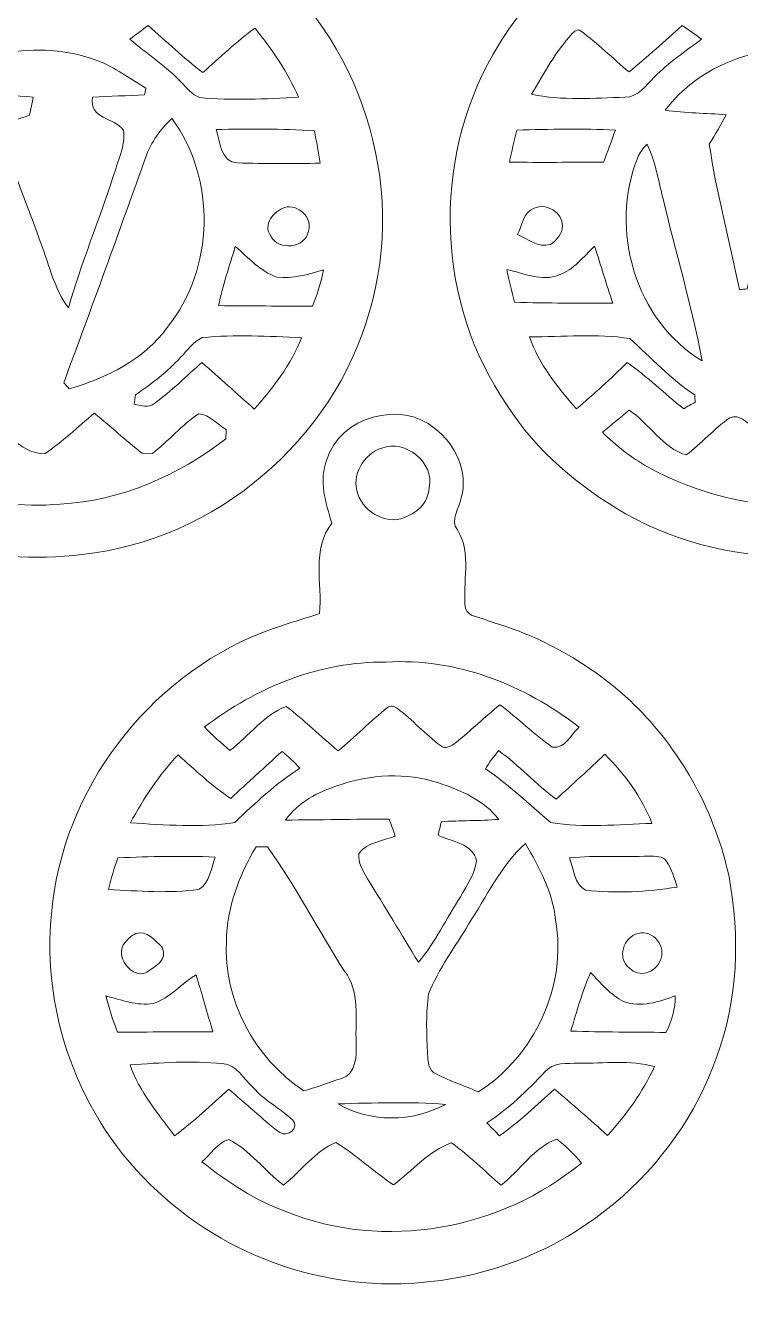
# Model space of a CAD drawing. Header units: centimetres. Extents: x -16.5 to 16.3, y -14.9 to 14.8.
# Drawn here: x -2.44 to 6.7, y -14.84 to 1.41 of the extents above; entities that cross this region are included whole.
import ezdxf

# ---------------------------------------------------------------- set-up
doc = ezdxf.new("R2010")
doc.units = ezdxf.units.CM
doc.header["$MEASUREMENT"] = 0
doc.layers.add('Layer 1', color=7, linetype='Continuous')

msp = doc.modelspace()

# ---------------------------------------------------------------- linework, layer by layer
at = {"layer": 'Layer 1', "color": 250, "lineweight": 9}
for points, knots in [([(-2.45858, 5.70483), (-1.98198, 5.83466), (-1.44223, 5.46283), (-1.37414, 4.97811), (-1.37414, 4.97811), (-1.31805, 4.75269), (-1.43588, 4.54278), (-1.51313, 4.33747), (-1.51313, 4.33747), (-1.45034, 4.26268), (-1.3752, 4.19106), (-1.34662, 4.0944), (-1.34662, 4.0944), (-1.31276, 3.79243), (-1.32475, 3.48763), (-1.32334, 3.18424), (-1.32334, 3.18424), (-0.67141, 2.99691), (-0.02864, 2.73797), (0.49876, 2.29982), (0.49876, 2.29982), (1.84425, 1.26548), (2.44327, -0.61624), (1.95714, -2.24008), (1.95714, -2.24008), (1.49888, -3.88226), (-0.01594, -5.16778), (-1.71281, -5.34522), (-1.71281, -5.34522), (-2.92918, -5.50609), (-4.20624, -5.12509), (-5.12981, -4.31617), (-5.12981, -4.31617), (-6.11265, -3.50408), (-6.67321, -2.22632), (-6.63406, -0.9542), (-6.63406, -0.9542), (-6.61571, 0.06286), (-6.21743, 1.07216), (-5.52422, 1.81828), (-5.52422, 1.81828), (-4.92414, 2.50655), (-4.08383, 2.94399), (-3.2107, 3.17894), (-3.2107, 3.17894), (-3.20188, 3.47598), (-3.20506, 3.77337), (-3.18036, 4.06971), (-3.18036, 4.06971), (-3.16061, 4.17836), (-3.07382, 4.25633), (-3.00574, 4.33747), (-3.00574, 4.33747), (-3.14226, 4.60487), (-3.22093, 4.94142), (-3.07171, 5.21941), (-3.07171, 5.21941), (-2.93941, 5.44836), (-2.7281, 5.65862), (-2.45858, 5.70483), (-2.45858, 5.70483), (-2.45858, 5.70483), (-2.45858, 5.70483), (-2.45858, 5.70483)], [0, 0, 0, 0, 0.05882353, 0.05882353, 0.05882353, 0.05882353, 0.11764706, 0.11764706, 0.11764706, 0.11764706, 0.17647059, 0.17647059, 0.17647059, 0.17647059, 0.23529412, 0.23529412, 0.23529412, 0.23529412, 0.29411765, 0.29411765, 0.29411765, 0.29411765, 0.35294118, 0.35294118, 0.35294118, 0.35294118, 0.41176471, 0.41176471, 0.41176471, 0.41176471, 0.47058824, 0.47058824, 0.47058824, 0.47058824, 0.52941176, 0.52941176, 0.52941176, 0.52941176, 0.58823529, 0.58823529, 0.58823529, 0.58823529, 0.64705882, 0.64705882, 0.64705882, 0.64705882, 0.70588235, 0.70588235, 0.70588235, 0.70588235, 0.76470588, 0.76470588, 0.76470588, 0.76470588, 0.82352941, 0.82352941, 0.82352941, 0.82352941, 0.88235294, 0.88235294, 0.88235294, 0.88235294, 1, 1, 1, 1]), ([(6.52209, 5.1545), (6.64979, 5.53656), (7.06289, 5.76692), (7.45554, 5.72847), (7.45554, 5.72847), (7.85805, 5.69601), (8.22424, 5.34923), (8.25246, 4.94142), (8.25246, 4.94142), (8.27751, 4.76539), (8.20201, 4.60205), (8.16321, 4.43448), (8.16321, 4.43448), (8.12052, 4.30572), (8.24823, 4.208), (8.27504, 4.08946), (8.27504, 4.08946), (8.32372, 3.79243), (8.29409, 3.49045), (8.2955, 3.19094), (8.2955, 3.19094), (8.69661, 3.06288), (9.10371, 2.93906), (9.47554, 2.73762), (9.47554, 2.73762), (10.77835, 2.04618), (11.68393, 0.65129), (11.73473, -0.82896), (11.73473, -0.82896), (11.8515, -2.34873), (11.03235, -3.86885), (9.75212, -4.67389), (9.75212, -4.67389), (8.42603, -5.54984), (6.6124, -5.60663), (5.22986, -4.82417), (5.22986, -4.82417), (4.63437, -4.48198), (4.08757, -4.02513), (3.71715, -3.44093), (3.71715, -3.44093), (2.80945, -2.14341), (2.74877, -0.32273), (3.53617, 1.0457), (3.53617, 1.0457), (3.93869, 1.74631), (4.52995, 2.34427), (5.24397, 2.72668), (5.24397, 2.72668), (5.61615, 2.93659), (6.02608, 3.06323), (6.43283, 3.18706), (6.43283, 3.18706), (6.43319, 3.48092), (6.42401, 3.77549), (6.45294, 4.06794), (6.45294, 4.06794), (6.47093, 4.20341), (6.6258, 4.3096), (6.56759, 4.45318), (6.56759, 4.45318), (6.51044, 4.68072), (6.42084, 4.92484), (6.52209, 5.1545), (6.52209, 5.1545), (6.52209, 5.1545), (6.52209, 5.1545), (6.52209, 5.1545)], [0, 0, 0, 0, 0.05555556, 0.05555556, 0.05555556, 0.05555556, 0.11111111, 0.11111111, 0.11111111, 0.11111111, 0.16666667, 0.16666667, 0.16666667, 0.16666667, 0.22222222, 0.22222222, 0.22222222, 0.22222222, 0.27777778, 0.27777778, 0.27777778, 0.27777778, 0.33333333, 0.33333333, 0.33333333, 0.33333333, 0.38888889, 0.38888889, 0.38888889, 0.38888889, 0.44444444, 0.44444444, 0.44444444, 0.44444444, 0.5, 0.5, 0.5, 0.5, 0.55555556, 0.55555556, 0.55555556, 0.55555556, 0.61111111, 0.61111111, 0.61111111, 0.61111111, 0.66666667, 0.66666667, 0.66666667, 0.66666667, 0.72222222, 0.72222222, 0.72222222, 0.72222222, 0.77777778, 0.77777778, 0.77777778, 0.77777778, 0.83333333, 0.83333333, 0.83333333, 0.83333333, 0.88888889, 0.88888889, 0.88888889, 0.88888889, 1, 1, 1, 1]), ([(-1.10638, 1.23831), (-0.88554, 1.05558), (-0.64283, 0.89683), (-0.44669, 0.68551), (-0.44669, 0.68551), (-0.37719, 0.61496), (-0.31263, 0.53099), (-0.21668, 0.49466), (-0.21668, 0.49466), (0.20348, 0.45127), (0.62717, 0.47631), (1.04803, 0.49642), (1.04803, 0.49642), (0.91433, 0.82027), (0.70866, 1.10743), (0.49417, 1.38154), (0.49417, 1.38154), (0.25993, 1.20656), (0.04403, 1.00866), (-0.17258, 0.81251), (-0.17258, 0.81251), (-0.41846, 0.99772), (-0.63825, 1.21468), (-0.8732, 1.41259), (-0.8732, 1.41259), (-0.95186, 1.35579), (-1.02948, 1.29723), (-1.10638, 1.23831), (-1.10638, 1.23831), (-1.10638, 1.23831), (-1.10638, 1.23831), (-1.10638, 1.23831)], [0, 0, 0, 0, 0.11111111, 0.11111111, 0.11111111, 0.11111111, 0.22222222, 0.22222222, 0.22222222, 0.22222222, 0.33333333, 0.33333333, 0.33333333, 0.33333333, 0.44444444, 0.44444444, 0.44444444, 0.44444444, 0.55555556, 0.55555556, 0.55555556, 0.55555556, 0.66666667, 0.66666667, 0.66666667, 0.66666667, 0.77777778, 0.77777778, 0.77777778, 0.77777778, 1, 1, 1, 1]), ([(5.2729, 0.82027), (5.06511, 0.99313), (4.87285, 1.18575), (4.65483, 1.34485), (4.65483, 1.34485), (4.6192, 1.37942), (4.57193, 1.33462), (4.54512, 1.31063), (4.54512, 1.31063), (4.33839, 1.07639), (4.18317, 0.80334), (4.02618, 0.53487), (4.02618, 0.53487), (4.41812, 0.45268), (4.82452, 0.48549), (5.22175, 0.49819), (5.22175, 0.49819), (5.38932, 0.49713), (5.48739, 0.65023), (5.59604, 0.75254), (5.59604, 0.75254), (5.77525, 0.94022), (5.99398, 1.08274), (6.19929, 1.23937), (6.19929, 1.23937), (6.11851, 1.3004), (6.03596, 1.35861), (5.95129, 1.41294), (5.95129, 1.41294), (5.72834, 1.21186), (5.50397, 1.01218), (5.2729, 0.82027), (5.2729, 0.82027), (5.2729, 0.82027), (5.2729, 0.82027), (5.2729, 0.82027)], [0, 0, 0, 0, 0.1, 0.1, 0.1, 0.1, 0.2, 0.2, 0.2, 0.2, 0.3, 0.3, 0.3, 0.3, 0.4, 0.4, 0.4, 0.4, 0.5, 0.5, 0.5, 0.5, 0.6, 0.6, 0.6, 0.6, 0.7, 0.7, 0.7, 0.7, 0.8, 0.8, 0.8, 0.8, 1, 1, 1, 1]), ([(5.7368, 0.33238), (5.99433, 0.29287), (6.25574, 0.29569), (6.51574, 0.27453), (6.51574, 0.27453), (6.45012, 0.14576), (6.37568, 0.02158), (6.29913, -0.10118), (6.29913, -0.10118), (6.39015, -0.72807), (6.55983, -1.33979), (6.68401, -1.96068), (6.68401, -1.96068), (6.70835, -1.95856), (6.75739, -1.95433), (6.78173, -1.95221), (6.78173, -1.95221), (6.88439, -1.52641), (6.98987, -1.10131), (7.09676, -0.67692), (7.09676, -0.67692), (7.12957, -0.51041), (7.19166, -0.34531), (7.1659, -0.1728), (7.1659, -0.1728), (7.0823, -0.02569), (6.92425, 0.05792), (6.81066, 0.17998), (6.81066, 0.17998), (6.83006, 0.21984), (6.84982, 0.25936), (6.86957, 0.29887), (6.86957, 0.29887), (7.29326, 0.3031), (7.7173, 0.30416), (8.14063, 0.28017), (8.14063, 0.28017), (8.08383, 0.07803), (7.79632, -0.06061), (7.88204, -0.29556), (7.88204, -0.29556), (8.02421, -0.87412), (8.14028, -1.45832), (8.25846, -2.04181), (8.25846, -2.04181), (8.27645, -2.04816), (8.31243, -2.06016), (8.33042, -2.06616), (8.33042, -2.06616), (8.46342, -1.51512), (8.6063, -0.96655), (8.74494, -0.41692), (8.74494, -0.41692), (8.7587, -0.31003), (8.82572, -0.17386), (8.74212, -0.07719), (8.74212, -0.07719), (8.63205, 0.03534), (8.48177, 0.11401), (8.42497, 0.26923), (8.42497, 0.26923), (8.60312, 0.30239), (8.78621, 0.30839), (8.9619, 0.35637), (8.9619, 0.35637), (8.7908, 0.56416), (8.5682, 0.72467), (8.33783, 0.85978), (8.33783, 0.85978), (7.49999, 1.34873), (6.32065, 1.10673), (5.7368, 0.33238), (5.7368, 0.33238), (5.7368, 0.33238), (5.7368, 0.33238), (5.7368, 0.33238)], [0, 0, 0, 0, 0.05, 0.05, 0.05, 0.05, 0.1, 0.1, 0.1, 0.1, 0.15, 0.15, 0.15, 0.15, 0.2, 0.2, 0.2, 0.2, 0.25, 0.25, 0.25, 0.25, 0.3, 0.3, 0.3, 0.3, 0.35, 0.35, 0.35, 0.35, 0.4, 0.4, 0.4, 0.4, 0.45, 0.45, 0.45, 0.45, 0.5, 0.5, 0.5, 0.5, 0.55, 0.55, 0.55, 0.55, 0.6, 0.6, 0.6, 0.6, 0.65, 0.65, 0.65, 0.65, 0.7, 0.7, 0.7, 0.7, 0.75, 0.75, 0.75, 0.75, 0.8, 0.8, 0.8, 0.8, 0.85, 0.85, 0.85, 0.85, 0.9, 0.9, 0.9, 0.9, 1, 1, 1, 1]), ([(-3.69013, 0.54616), (-3.24245, 0.48443), (-2.78772, 0.5444), (-2.33934, 0.49889), (-2.33934, 0.49889), (-2.35521, 0.42163), (-2.37144, 0.34402), (-2.38802, 0.26641), (-2.38802, 0.26641), (-2.49844, 0.22972), (-2.60886, 0.19303), (-2.71858, 0.15493), (-2.71858, 0.15493), (-2.67342, -0.36189), (-2.42154, -0.82438), (-2.2649, -1.31192), (-2.2649, -1.31192), (-2.14214, -1.60508), (-2.08534, -1.93774), (-1.88814, -2.19492), (-1.88814, -2.19492), (-1.72974, -1.62412), (-1.49726, -1.07838), (-1.31734, -0.51464), (-1.31734, -0.51464), (-1.2616, -0.32026), (-1.15895, -0.13046), (-1.18717, 0.07873), (-1.18717, 0.07873), (-1.30746, 0.24454), (-1.62743, 0.21279), (-1.58122, 0.49713), (-1.58122, 0.49713), (-1.36003, 0.51053), (-1.13884, 0.51759), (-0.91729, 0.52782), (-0.91729, 0.52782), (-0.91341, 0.54899), (-0.906, 0.59167), (-0.90212, 0.61284), (-0.90212, 0.61284), (-1.08451, 0.72643), (-1.26231, 0.84991), (-1.45669, 0.94163), (-1.45669, 0.94163), (-2.19258, 1.24608), (-3.11404, 1.11131), (-3.69013, 0.54616), (-3.69013, 0.54616), (-3.69013, 0.54616), (-3.69013, 0.54616), (-3.69013, 0.54616)], [0, 0, 0, 0, 0.07142857, 0.07142857, 0.07142857, 0.07142857, 0.14285714, 0.14285714, 0.14285714, 0.14285714, 0.21428571, 0.21428571, 0.21428571, 0.21428571, 0.28571429, 0.28571429, 0.28571429, 0.28571429, 0.35714286, 0.35714286, 0.35714286, 0.35714286, 0.42857143, 0.42857143, 0.42857143, 0.42857143, 0.5, 0.5, 0.5, 0.5, 0.57142857, 0.57142857, 0.57142857, 0.57142857, 0.64285714, 0.64285714, 0.64285714, 0.64285714, 0.71428571, 0.71428571, 0.71428571, 0.71428571, 0.78571429, 0.78571429, 0.78571429, 0.78571429, 0.85714286, 0.85714286, 0.85714286, 0.85714286, 1, 1, 1, 1]), ([(-0.90177, -0.26628), (-1.24573, -1.22937), (-1.59286, -2.19174), (-1.95023, -3.15024), (-1.95023, -3.15024), (-1.92694, -3.17635), (-1.90331, -3.20245), (-1.87932, -3.22891), (-1.87932, -3.22891), (-1.40095, -3.08709), (-0.92752, -2.85955), (-0.62696, -2.44398), (-0.62696, -2.44398), (-0.02335, -1.69292), (0.00205, -0.54992), (-0.56769, 0.22761), (-0.56769, 0.22761), (-0.7148, 0.09179), (-0.83404, -0.07719), (-0.90177, -0.26628), (-0.90177, -0.26628), (-0.90177, -0.26628), (-0.90177, -0.26628), (-0.90177, -0.26628)], [0, 0, 0, 0, 0.14285714, 0.14285714, 0.14285714, 0.14285714, 0.28571429, 0.28571429, 0.28571429, 0.28571429, 0.42857143, 0.42857143, 0.42857143, 0.42857143, 0.57142857, 0.57142857, 0.57142857, 0.57142857, 0.71428571, 0.71428571, 0.71428571, 0.71428571, 1, 1, 1, 1]), ([(-0.00289, 0.08685), (0.05002, -0.06767), (0.05355, -0.33402), (0.2691, -0.34178), (0.2691, -0.34178), (0.62152, -0.35095), (0.97536, -0.35342), (1.32814, -0.34531), (1.32814, -0.34531), (1.30627, -0.20737), (1.2784, -0.06979), (1.25264, 0.06674), (1.25264, 0.06674), (0.83531, 0.10131), (0.4155, 0.08755), (-0.00289, 0.08685), (-0.00289, 0.08685), (-0.00289, 0.08685), (-0.00289, 0.08685), (-0.00289, 0.08685)], [0, 0, 0, 0, 0.16666667, 0.16666667, 0.16666667, 0.16666667, 0.33333333, 0.33333333, 0.33333333, 0.33333333, 0.5, 0.5, 0.5, 0.5, 0.66666667, 0.66666667, 0.66666667, 0.66666667, 1, 1, 1, 1]), ([(3.84168, 0.07697), (3.8064, -0.05885), (3.77289, -0.19573), (3.74431, -0.33331), (3.74431, -0.33331), (4.14507, -0.33578), (4.54582, -0.33472), (4.94693, -0.33155), (4.94693, -0.33155), (4.99809, -0.19573), (5.05277, -0.06097), (5.09863, 0.07697), (5.09863, 0.07697), (4.67988, 0.09849), (4.26007, 0.08896), (3.84168, 0.07697), (3.84168, 0.07697), (3.84168, 0.07697), (3.84168, 0.07697), (3.84168, 0.07697)], [0, 0, 0, 0, 0.16666667, 0.16666667, 0.16666667, 0.16666667, 0.33333333, 0.33333333, 0.33333333, 0.33333333, 0.5, 0.5, 0.5, 0.5, 0.66666667, 0.66666667, 0.66666667, 0.66666667, 1, 1, 1, 1]), ([(5.38402, -0.27228), (5.01572, -1.18633), (5.35051, -2.35826), (6.20988, -2.87296), (6.20988, -2.87296), (6.07194, -2.16881), (5.86909, -1.47984), (5.7047, -0.78204), (5.7047, -0.78204), (5.64332, -0.5545), (5.61192, -0.31567), (5.50397, -0.10365), (5.50397, -0.10365), (5.45211, -0.15022), (5.41225, -0.20843), (5.38402, -0.27228), (5.38402, -0.27228), (5.38402, -0.27228), (5.38402, -0.27228), (5.38402, -0.27228)], [0, 0, 0, 0, 0.16666667, 0.16666667, 0.16666667, 0.16666667, 0.33333333, 0.33333333, 0.33333333, 0.33333333, 0.5, 0.5, 0.5, 0.5, 0.66666667, 0.66666667, 0.66666667, 0.66666667, 1, 1, 1, 1]), ([(0.87376, -0.9101), (0.73547, -0.95773), (0.58554, -1.13412), (0.69596, -1.27629), (0.69596, -1.27629), (0.79121, -1.46961), (1.14469, -1.43292), (1.17539, -1.21314), (1.17539, -1.21314), (1.23994, -1.03746), (1.03604, -0.86459), (0.87376, -0.9101), (0.87376, -0.9101), (0.87376, -0.9101), (0.87376, -0.9101), (0.87376, -0.9101)], [0, 0, 0, 0, 0.2, 0.2, 0.2, 0.2, 0.4, 0.4, 0.4, 0.4, 0.6, 0.6, 0.6, 0.6, 1, 1, 1, 1]), ([(4.0597, -0.91998), (3.92211, -0.97008), (3.90553, -1.14858), (3.84874, -1.25829), (3.84874, -1.25829), (3.98385, -1.31403), (4.10944, -1.43186), (4.26995, -1.38388), (4.26995, -1.38388), (4.35039, -1.33132), (4.41918, -1.24524), (4.42447, -1.14611), (4.42447, -1.14611), (4.42024, -0.97501), (4.22056, -0.84554), (4.0597, -0.91998), (4.0597, -0.91998), (4.0597, -0.91998), (4.0597, -0.91998), (4.0597, -0.91998)], [0, 0, 0, 0, 0.16666667, 0.16666667, 0.16666667, 0.16666667, 0.33333333, 0.33333333, 0.33333333, 0.33333333, 0.5, 0.5, 0.5, 0.5, 0.66666667, 0.66666667, 0.66666667, 0.66666667, 1, 1, 1, 1]), ([(0.24123, -1.40858), (0.16644, -1.6594), (0.08248, -1.90882), (0.02956, -2.16564), (0.02956, -2.16564), (0.42926, -2.17058), (0.82896, -2.16987), (1.22865, -2.1734), (1.22865, -2.1734), (1.29145, -2.02347), (1.33766, -1.86754), (1.36977, -1.70879), (1.36977, -1.70879), (1.17609, -1.76594), (0.97642, -1.82874), (0.7711, -1.80157), (0.7711, -1.80157), (0.55908, -1.72502), (0.4088, -1.55004), (0.24123, -1.40858), (0.24123, -1.40858), (0.24123, -1.40858), (0.24123, -1.40858), (0.24123, -1.40858)], [0, 0, 0, 0, 0.14285714, 0.14285714, 0.14285714, 0.14285714, 0.28571429, 0.28571429, 0.28571429, 0.28571429, 0.42857143, 0.42857143, 0.42857143, 0.42857143, 0.57142857, 0.57142857, 0.57142857, 0.57142857, 0.71428571, 0.71428571, 0.71428571, 0.71428571, 1, 1, 1, 1]), ([(4.37967, -1.77335), (4.15953, -1.86225), (3.9267, -1.75218), (3.71009, -1.7035), (3.71009, -1.7035), (3.73937, -1.84355), (3.77501, -1.98255), (3.80922, -2.12189), (3.80922, -2.12189), (4.22832, -2.13495), (4.64778, -2.13565), (5.06723, -2.13213), (5.06723, -2.13213), (4.98009, -1.89365), (4.91554, -1.64741), (4.83299, -1.40752), (4.83299, -1.40752), (4.6894, -1.53699), (4.56911, -1.70809), (4.37967, -1.77335), (4.37967, -1.77335), (4.37967, -1.77335), (4.37967, -1.77335), (4.37967, -1.77335)], [0, 0, 0, 0, 0.14285714, 0.14285714, 0.14285714, 0.14285714, 0.28571429, 0.28571429, 0.28571429, 0.28571429, 0.42857143, 0.42857143, 0.42857143, 0.42857143, 0.57142857, 0.57142857, 0.57142857, 0.57142857, 0.71428571, 0.71428571, 0.71428571, 0.71428571, 1, 1, 1, 1]), ([(-0.1814, -2.57486), (-0.29887, -2.62531), (-0.36802, -2.74067), (-0.45798, -2.82569), (-0.45798, -2.82569), (-0.62555, -3.01301), (-0.82769, -3.164), (-1.03441, -3.30511), (-1.03441, -3.30511), (-1.03865, -3.3351), (-1.04676, -3.39542), (-1.051, -3.42541), (-1.051, -3.42541), (-0.96492, -3.43881), (-0.86296, -3.48256), (-0.78818, -3.41412), (-0.78818, -3.41412), (-0.57404, -3.25643), (-0.38389, -3.0684), (-0.18563, -2.89201), (-0.18563, -2.89201), (0.04015, -3.0878), (0.26134, -3.28924), (0.48465, -3.4882), (0.48465, -3.4882), (0.72595, -3.21445), (0.9556, -2.92058), (1.08719, -2.57662), (1.08719, -2.57662), (0.66492, -2.55652), (0.23982, -2.53182), (-0.1814, -2.57486), (-0.1814, -2.57486), (-0.1814, -2.57486), (-0.1814, -2.57486), (-0.1814, -2.57486)], [0, 0, 0, 0, 0.1, 0.1, 0.1, 0.1, 0.2, 0.2, 0.2, 0.2, 0.3, 0.3, 0.3, 0.3, 0.4, 0.4, 0.4, 0.4, 0.5, 0.5, 0.5, 0.5, 0.6, 0.6, 0.6, 0.6, 0.7, 0.7, 0.7, 0.7, 0.8, 0.8, 0.8, 0.8, 1, 1, 1, 1]), ([(4.00184, -2.56534), (4.11967, -2.916), (4.36026, -3.21021), (4.60156, -3.48432), (4.60156, -3.48432), (4.82593, -3.29594), (5.04218, -3.09838), (5.24891, -2.8913), (5.24891, -2.8913), (5.50432, -3.07051), (5.72798, -3.28994), (5.97175, -3.48362), (5.97175, -3.48362), (6.02044, -3.45539), (6.06912, -3.42752), (6.11815, -3.39966), (6.11815, -3.39966), (6.11674, -3.37602), (6.11427, -3.3291), (6.11322, -3.30582), (6.11322, -3.30582), (5.80242, -3.10403), (5.55653, -2.82851), (5.28172, -2.58615), (5.28172, -2.58615), (4.86262, -2.52018), (4.42694, -2.56357), (4.00184, -2.56534), (4.00184, -2.56534), (4.00184, -2.56534), (4.00184, -2.56534), (4.00184, -2.56534)], [0, 0, 0, 0, 0.11111111, 0.11111111, 0.11111111, 0.11111111, 0.22222222, 0.22222222, 0.22222222, 0.22222222, 0.33333333, 0.33333333, 0.33333333, 0.33333333, 0.44444444, 0.44444444, 0.44444444, 0.44444444, 0.55555556, 0.55555556, 0.55555556, 0.55555556, 0.66666667, 0.66666667, 0.66666667, 0.66666667, 0.77777778, 0.77777778, 0.77777778, 0.77777778, 1, 1, 1, 1]), ([(1.41281, -4.13202), (1.58179, -3.58486), (2.35754, -3.36967), (2.79111, -3.73374), (2.79111, -3.73374), (3.05851, -3.93447), (3.22291, -4.2876), (3.12872, -4.62238), (3.12872, -4.62238), (3.10684, -4.75714), (2.98302, -4.90037), (3.08003, -5.03161), (3.08003, -5.03161), (3.26912, -5.33111), (3.13965, -5.70541), (3.1834, -6.03737), (3.1834, -6.03737), (3.22255, -6.15062), (3.38695, -6.14286), (3.47162, -6.1933), (3.47162, -6.1933), (4.19022, -6.39862), (4.85592, -6.78385), (5.38685, -7.3102), (5.38685, -7.3102), (5.96717, -7.9011), (6.37815, -8.65604), (6.55137, -9.46602), (6.55137, -9.46602), (6.69212, -10.22767), (6.66778, -11.03165), (6.39473, -11.7619), (6.39473, -11.7619), (5.88673, -13.23157), (4.52783, -14.36046), (2.99254, -14.60035), (2.99254, -14.60035), (1.6594, -14.84094), (0.23312, -14.41232), (-0.75008, -13.4824), (-0.75008, -13.4824), (-1.76713, -12.56024), (-2.27901, -11.12866), (-2.08816, -9.77223), (-2.08816, -9.77223), (-1.89237, -8.21331), (-0.76136, -6.81631), (0.7196, -6.29455), (0.7196, -6.29455), (0.9168, -6.22152), (1.12106, -6.16896), (1.31932, -6.09876), (1.31932, -6.09876), (1.3546, -5.71705), (1.21454, -5.27185), (1.4756, -4.94482), (1.4756, -4.94482), (1.39622, -4.68518), (1.30662, -4.39837), (1.41281, -4.13202), (1.41281, -4.13202), (1.41281, -4.13202), (1.41281, -4.13202), (1.41281, -4.13202)], [0, 0, 0, 0, 0.05882353, 0.05882353, 0.05882353, 0.05882353, 0.11764706, 0.11764706, 0.11764706, 0.11764706, 0.17647059, 0.17647059, 0.17647059, 0.17647059, 0.23529412, 0.23529412, 0.23529412, 0.23529412, 0.29411765, 0.29411765, 0.29411765, 0.29411765, 0.35294118, 0.35294118, 0.35294118, 0.35294118, 0.41176471, 0.41176471, 0.41176471, 0.41176471, 0.47058824, 0.47058824, 0.47058824, 0.47058824, 0.52941176, 0.52941176, 0.52941176, 0.52941176, 0.58823529, 0.58823529, 0.58823529, 0.58823529, 0.64705882, 0.64705882, 0.64705882, 0.64705882, 0.70588235, 0.70588235, 0.70588235, 0.70588235, 0.76470588, 0.76470588, 0.76470588, 0.76470588, 0.82352941, 0.82352941, 0.82352941, 0.82352941, 0.88235294, 0.88235294, 0.88235294, 0.88235294, 1, 1, 1, 1]), ([(-4.69413, -3.80394), (-3.9667, -4.45129), (-2.9687, -4.79278), (-1.99644, -4.70141), (-1.99644, -4.70141), (-1.22103, -4.66084), (-0.4862, -4.3391), (0.12199, -3.86638), (0.12199, -3.86638), (0.1234, -3.83639), (0.12587, -3.77713), (0.12728, -3.74749), (0.12728, -3.74749), (0.00981, -3.68364), (-0.08509, -3.55805), (-0.22514, -3.54712), (-0.22514, -3.54712), (-0.4421, -3.6914), (-0.61002, -3.89566), (-0.8171, -4.053), (-0.8171, -4.053), (-0.8171, -4.053), (-0.94975, -4.04947), (-0.94975, -4.04947), (-0.94975, -4.04947), (-1.16177, -3.88896), (-1.35262, -3.7034), (-1.56146, -3.53936), (-1.56146, -3.53936), (-1.76819, -3.71574), (-1.96575, -3.90307), (-2.18976, -4.05759), (-2.18976, -4.05759), (-2.5316, -4.05582), (-2.73128, -3.70693), (-3.00468, -3.54606), (-3.00468, -3.54606), (-3.18812, -3.70798), (-3.36557, -3.87732), (-3.55713, -4.03042), (-3.55713, -4.03042), (-3.59876, -4.06464), (-3.65802, -4.08828), (-3.70847, -4.05794), (-3.70847, -4.05794), (-3.95365, -3.92494), (-4.09723, -3.64731), (-4.35899, -3.54288), (-4.35899, -3.54288), (-4.49516, -3.59157), (-4.58477, -3.7161), (-4.69413, -3.80394)], [0, 0, 0, 0, 0.07142857, 0.07142857, 0.07142857, 0.07142857, 0.14285714, 0.14285714, 0.14285714, 0.14285714, 0.21428571, 0.21428571, 0.21428571, 0.21428571, 0.28571429, 0.28571429, 0.28571429, 0.28571429, 0.35714286, 0.35714286, 0.35714286, 0.35714286, 0.42857143, 0.42857143, 0.42857143, 0.42857143, 0.5, 0.5, 0.5, 0.5, 0.57142857, 0.57142857, 0.57142857, 0.57142857, 0.64285714, 0.64285714, 0.64285714, 0.64285714, 0.71428571, 0.71428571, 0.71428571, 0.71428571, 0.78571429, 0.78571429, 0.78571429, 0.78571429, 0.85714286, 0.85714286, 0.85714286, 0.85714286, 1, 1, 1, 1]), ([(4.93212, -3.78348), (5.10674, -3.95211), (5.29654, -4.10733), (5.50997, -4.2248), (5.50997, -4.2248), (6.14426, -4.57123), (6.8731, -4.77126), (7.59947, -4.70246), (7.59947, -4.70246), (8.29162, -4.64919), (8.98236, -4.42412), (9.54186, -4.00537), (9.54186, -4.00537), (9.6223, -3.94611), (9.71896, -3.89107), (9.76305, -3.79618), (9.76305, -3.79618), (9.6731, -3.68646), (9.55174, -3.56405), (9.40816, -3.54923), (9.40816, -3.54923), (9.2286, -3.66071), (9.08607, -3.81805), (8.92768, -3.95563), (8.92768, -3.95563), (8.85747, -4.01278), (8.7848, -4.09639), (8.6772, -4.05512), (8.6772, -4.05512), (8.4666, -3.89884), (8.2835, -3.70904), (8.09054, -3.53301), (8.09054, -3.53301), (7.87393, -3.69493), (7.67567, -3.88084), (7.45095, -4.03183), (7.45095, -4.03183), (7.4072, -4.05653), (7.34723, -4.09004), (7.29961, -4.05723), (7.29961, -4.05723), (7.14544, -3.95422), (7.00327, -3.83675), (6.85969, -3.72033), (6.85969, -3.72033), (6.7715, -3.66177), (6.68895, -3.54535), (6.56054, -3.59827), (6.56054, -3.59827), (6.36122, -3.74009), (6.19859, -3.92565), (6.00491, -4.07417), (6.00491, -4.07417), (5.70329, -3.98456), (5.52866, -3.67059), (5.27572, -3.5009), (5.27572, -3.5009), (5.16213, -3.59615), (5.04642, -3.68893), (4.93212, -3.78348)], [0, 0, 0, 0, 0.0625, 0.0625, 0.0625, 0.0625, 0.125, 0.125, 0.125, 0.125, 0.1875, 0.1875, 0.1875, 0.1875, 0.25, 0.25, 0.25, 0.25, 0.3125, 0.3125, 0.3125, 0.3125, 0.375, 0.375, 0.375, 0.375, 0.4375, 0.4375, 0.4375, 0.4375, 0.5, 0.5, 0.5, 0.5, 0.5625, 0.5625, 0.5625, 0.5625, 0.625, 0.625, 0.625, 0.625, 0.6875, 0.6875, 0.6875, 0.6875, 0.75, 0.75, 0.75, 0.75, 0.8125, 0.8125, 0.8125, 0.8125, 0.875, 0.875, 0.875, 0.875, 1, 1, 1, 1]), ([(2.11272, -3.98527), (1.882, -4.06041), (1.71831, -4.33769), (1.80827, -4.57264), (1.80827, -4.57264), (1.88976, -4.81747), (2.2129, -4.99492), (2.44962, -4.85098), (2.44962, -4.85098), (2.5999, -4.79489), (2.71138, -4.65307), (2.72126, -4.49256), (2.72126, -4.49256), (2.78582, -4.16554), (2.41857, -3.87414), (2.11272, -3.98527), (2.11272, -3.98527), (2.11272, -3.98527), (2.11272, -3.98527), (2.11272, -3.98527)], [0, 0, 0, 0, 0.16666667, 0.16666667, 0.16666667, 0.16666667, 0.33333333, 0.33333333, 0.33333333, 0.33333333, 0.5, 0.5, 0.5, 0.5, 0.66666667, 0.66666667, 0.66666667, 0.66666667, 1, 1, 1, 1]), ([(-0.15141, -7.54938), (-0.05016, -7.65768), (0.06308, -7.75329), (0.17385, -7.85206), (0.17385, -7.85206), (0.41303, -7.66544), (0.60671, -7.39698), (0.89069, -7.28691), (0.89069, -7.28691), (1.12564, -7.46083), (1.33096, -7.67144), (1.55815, -7.85594), (1.55815, -7.85594), (1.77087, -7.67497), (1.96878, -7.47671), (2.18715, -7.30244), (2.18715, -7.30244), (2.22243, -7.26928), (2.28064, -7.28586), (2.3138, -7.31478), (2.3138, -7.31478), (2.50747, -7.45978), (2.66905, -7.64357), (2.86413, -7.78751), (2.86413, -7.78751), (2.92481, -7.84219), (3.00454, -7.7928), (3.0571, -7.75187), (3.0571, -7.75187), (3.25042, -7.59559), (3.43034, -7.42344), (3.6219, -7.26504), (3.6219, -7.26504), (3.85156, -7.4379), (4.05758, -7.64075), (4.29218, -7.80656), (4.29218, -7.80656), (4.45516, -7.83725), (4.53383, -7.64251), (4.63437, -7.55009), (4.63437, -7.55009), (3.93587, -7.01034), (3.06028, -6.66285), (2.16704, -6.72106), (2.16704, -6.72106), (1.32355, -6.70977), (0.51146, -7.04279), (-0.15141, -7.54938), (-0.15141, -7.54938), (-0.15141, -7.54938), (-0.15141, -7.54938), (-0.15141, -7.54938)], [0, 0, 0, 0, 0.07142857, 0.07142857, 0.07142857, 0.07142857, 0.14285714, 0.14285714, 0.14285714, 0.14285714, 0.21428571, 0.21428571, 0.21428571, 0.21428571, 0.28571429, 0.28571429, 0.28571429, 0.28571429, 0.35714286, 0.35714286, 0.35714286, 0.35714286, 0.42857143, 0.42857143, 0.42857143, 0.42857143, 0.5, 0.5, 0.5, 0.5, 0.57142857, 0.57142857, 0.57142857, 0.57142857, 0.64285714, 0.64285714, 0.64285714, 0.64285714, 0.71428571, 0.71428571, 0.71428571, 0.71428571, 0.78571429, 0.78571429, 0.78571429, 0.78571429, 0.85714286, 0.85714286, 0.85714286, 0.85714286, 1, 1, 1, 1]), ([(0.18373, -8.46554), (-0.05581, -8.29833), (-0.27347, -8.10254), (-0.48796, -7.90498), (-0.48796, -7.90498), (-0.73173, -8.16427), (-0.93105, -8.46166), (-1.09756, -8.77564), (-1.09756, -8.77564), (-0.65553, -8.79963), (-0.2008, -8.84125), (0.23594, -8.77211), (0.23594, -8.77211), (0.49629, -8.52093), (0.76052, -8.27152), (1.06814, -8.07749), (1.06814, -8.07749), (0.99723, -7.99988), (0.91997, -7.92862), (0.83989, -7.86124), (0.83989, -7.86124), (0.62117, -8.06267), (0.39892, -8.26023), (0.18373, -8.46554), (0.18373, -8.46554), (0.18373, -8.46554), (0.18373, -8.46554), (0.18373, -8.46554)], [0, 0, 0, 0, 0.125, 0.125, 0.125, 0.125, 0.25, 0.25, 0.25, 0.25, 0.375, 0.375, 0.375, 0.375, 0.5, 0.5, 0.5, 0.5, 0.625, 0.625, 0.625, 0.625, 0.75, 0.75, 0.75, 0.75, 1, 1, 1, 1]), ([(3.60497, -7.85206), (3.54852, -7.92826), (3.48467, -8.00058), (3.43881, -8.08454), (3.43881, -8.08454), (3.73761, -8.28916), (3.99972, -8.53857), (4.27524, -8.7714), (4.27524, -8.7714), (4.69787, -8.84125), (5.13779, -8.79504), (5.56641, -8.78234), (5.56641, -8.78234), (5.43765, -8.44755), (5.21787, -8.15087), (4.96563, -7.89898), (4.96563, -7.89898), (4.75961, -8.09195), (4.55076, -8.2821), (4.34227, -8.4726), (4.34227, -8.4726), (4.08333, -8.28139), (3.86708, -8.03939), (3.60497, -7.85206), (3.60497, -7.85206), (3.60497, -7.85206), (3.60497, -7.85206), (3.60497, -7.85206)], [0, 0, 0, 0, 0.125, 0.125, 0.125, 0.125, 0.25, 0.25, 0.25, 0.25, 0.375, 0.375, 0.375, 0.375, 0.5, 0.5, 0.5, 0.5, 0.625, 0.625, 0.625, 0.625, 0.75, 0.75, 0.75, 0.75, 1, 1, 1, 1]), ([(1.55709, -8.29621), (1.30027, -8.37947), (1.04098, -8.51282), (0.88258, -8.7393), (0.88258, -8.7393), (1.32391, -8.73824), (1.76488, -8.72554), (2.20656, -8.72872), (2.20656, -8.72872), (2.23513, -8.79927), (2.26159, -8.87089), (2.28628, -8.94321), (2.28628, -8.94321), (2.12859, -9.00917), (1.93245, -9.02082), (1.82167, -9.16475), (1.82167, -9.16475), (1.80368, -9.28434), (1.87459, -9.39194), (1.93139, -9.49107), (1.93139, -9.49107), (2.15364, -9.84279), (2.36319, -10.20227), (2.58191, -10.55611), (2.58191, -10.55611), (2.79711, -10.30175), (2.93963, -9.9966), (3.1199, -9.71826), (3.1199, -9.71826), (3.1968, -9.57186), (3.3051, -9.43004), (3.32486, -9.26247), (3.32486, -9.26247), (3.28147, -9.03704), (3.00172, -9.01553), (2.83344, -8.93298), (2.83344, -8.93298), (2.8472, -8.87512), (2.86131, -8.81762), (2.87507, -8.76011), (2.87507, -8.76011), (3.11919, -8.74424), (3.36472, -8.74953), (3.6092, -8.73083), (3.6092, -8.73083), (3.42152, -8.48742), (3.12731, -8.35795), (2.84226, -8.26552), (2.84226, -8.26552), (2.42634, -8.12899), (1.96808, -8.15193), (1.55709, -8.29621), (1.55709, -8.29621), (1.55709, -8.29621), (1.55709, -8.29621), (1.55709, -8.29621)], [0, 0, 0, 0, 0.06666667, 0.06666667, 0.06666667, 0.06666667, 0.13333333, 0.13333333, 0.13333333, 0.13333333, 0.2, 0.2, 0.2, 0.2, 0.26666667, 0.26666667, 0.26666667, 0.26666667, 0.33333333, 0.33333333, 0.33333333, 0.33333333, 0.4, 0.4, 0.4, 0.4, 0.46666667, 0.46666667, 0.46666667, 0.46666667, 0.53333333, 0.53333333, 0.53333333, 0.53333333, 0.6, 0.6, 0.6, 0.6, 0.66666667, 0.66666667, 0.66666667, 0.66666667, 0.73333333, 0.73333333, 0.73333333, 0.73333333, 0.8, 0.8, 0.8, 0.8, 0.86666667, 0.86666667, 0.86666667, 0.86666667, 1, 1, 1, 1]), ([(0.50758, -9.08291), (0.28956, -9.44591), (0.13434, -9.85619), (0.12869, -10.28447), (0.12869, -10.28447), (0.09059, -11.03976), (0.48782, -11.78589), (1.11753, -12.19723), (1.11753, -12.19723), (1.28263, -12.15666), (1.43891, -12.0861), (1.6026, -12.03989), (1.6026, -12.03989), (1.78851, -11.9845), (1.7931, -11.74391), (1.7871, -11.58939), (1.7871, -11.58939), (1.76982, -11.28353), (1.8439, -10.93076), (1.63858, -10.67182), (1.63858, -10.67182), (1.29956, -10.14829), (1.02122, -9.58667), (0.65222, -9.08291), (0.65222, -9.08291), (0.60353, -9.08255), (0.55556, -9.08255), (0.50758, -9.08291), (0.50758, -9.08291), (0.50758, -9.08291), (0.50758, -9.08291), (0.50758, -9.08291)], [0, 0, 0, 0, 0.11111111, 0.11111111, 0.11111111, 0.11111111, 0.22222222, 0.22222222, 0.22222222, 0.22222222, 0.33333333, 0.33333333, 0.33333333, 0.33333333, 0.44444444, 0.44444444, 0.44444444, 0.44444444, 0.55555556, 0.55555556, 0.55555556, 0.55555556, 0.66666667, 0.66666667, 0.66666667, 0.66666667, 0.77777778, 0.77777778, 0.77777778, 0.77777778, 1, 1, 1, 1]), ([(3.22397, -10.06892), (3.0504, -10.36455), (2.83767, -10.64007), (2.71173, -10.96109), (2.71173, -10.96109), (2.67716, -11.20275), (2.68598, -11.45004), (2.69692, -11.69452), (2.69692, -11.69452), (2.70715, -11.77178), (2.69233, -11.91007), (2.77664, -11.9651), (2.77664, -11.9651), (2.95727, -12.06776), (3.1587, -12.12632), (3.34744, -12.21381), (3.34744, -12.21381), (4.06534, -11.75802), (4.4855, -10.85879), (4.3338, -10.0153), (4.3338, -10.0153), (4.30029, -9.6597), (4.12425, -9.34184), (3.94857, -9.03881), (3.94857, -9.03881), (3.63495, -9.32632), (3.45257, -9.7172), (3.22397, -10.06892), (3.22397, -10.06892), (3.22397, -10.06892), (3.22397, -10.06892), (3.22397, -10.06892)], [0, 0, 0, 0, 0.11111111, 0.11111111, 0.11111111, 0.11111111, 0.22222222, 0.22222222, 0.22222222, 0.22222222, 0.33333333, 0.33333333, 0.33333333, 0.33333333, 0.44444444, 0.44444444, 0.44444444, 0.44444444, 0.55555556, 0.55555556, 0.55555556, 0.55555556, 0.66666667, 0.66666667, 0.66666667, 0.66666667, 0.77777778, 0.77777778, 0.77777778, 0.77777778, 1, 1, 1, 1]), ([(-1.25913, -9.22119), (-1.30429, -9.35419), (-1.34556, -9.4886), (-1.37767, -9.62548), (-1.37767, -9.62548), (-0.99279, -9.647), (-0.60226, -9.67875), (-0.21915, -9.62407), (-0.21915, -9.62407), (-0.08262, -9.54152), (-0.06886, -9.35102), (-0.01524, -9.21167), (-0.01524, -9.21167), (-0.42975, -9.19474), (-0.84462, -9.20532), (-1.25913, -9.22119), (-1.25913, -9.22119), (-1.25913, -9.22119), (-1.25913, -9.22119), (-1.25913, -9.22119)], [0, 0, 0, 0, 0.16666667, 0.16666667, 0.16666667, 0.16666667, 0.33333333, 0.33333333, 0.33333333, 0.33333333, 0.5, 0.5, 0.5, 0.5, 0.66666667, 0.66666667, 0.66666667, 0.66666667, 1, 1, 1, 1]), ([(4.51266, -9.22049), (4.56417, -9.36089), (4.57228, -9.55669), (4.71727, -9.63536), (4.71727, -9.63536), (5.10639, -9.67734), (5.50256, -9.65758), (5.88955, -9.59584), (5.88955, -9.59584), (5.85004, -9.48472), (5.82041, -9.3676), (5.75374, -9.26882), (5.75374, -9.26882), (5.7054, -9.19438), (5.60804, -9.20426), (5.53113, -9.20073), (5.53113, -9.20073), (5.19176, -9.20991), (4.85168, -9.19121), (4.51266, -9.22049), (4.51266, -9.22049), (4.51266, -9.22049), (4.51266, -9.22049), (4.51266, -9.22049)], [0, 0, 0, 0, 0.14285714, 0.14285714, 0.14285714, 0.14285714, 0.28571429, 0.28571429, 0.28571429, 0.28571429, 0.42857143, 0.42857143, 0.42857143, 0.42857143, 0.57142857, 0.57142857, 0.57142857, 0.57142857, 0.71428571, 0.71428571, 0.71428571, 0.71428571, 1, 1, 1, 1]), ([(-1.02912, -10.19063), (-1.0831, -10.21568), (-1.13037, -10.25448), (-1.166, -10.30246), (-1.166, -10.30246), (-1.31593, -10.46332), (-1.08698, -10.78047), (-0.88942, -10.68487), (-0.88942, -10.68487), (-0.78888, -10.60832), (-0.61496, -10.52894), (-0.69293, -10.36314), (-0.69293, -10.36314), (-0.78147, -10.28129), (-0.89154, -10.1363), (-1.02912, -10.19063), (-1.02912, -10.19063), (-1.02912, -10.19063), (-1.02912, -10.19063), (-1.02912, -10.19063)], [0, 0, 0, 0, 0.16666667, 0.16666667, 0.16666667, 0.16666667, 0.33333333, 0.33333333, 0.33333333, 0.33333333, 0.5, 0.5, 0.5, 0.5, 0.66666667, 0.66666667, 0.66666667, 0.66666667, 1, 1, 1, 1]), ([(5.38932, -10.18816), (5.20093, -10.2319), (5.11239, -10.50566), (5.27819, -10.63019), (5.27819, -10.63019), (5.39461, -10.75789), (5.61262, -10.69263), (5.66907, -10.53847), (5.66907, -10.53847), (5.76397, -10.36208), (5.57594, -10.12995), (5.38932, -10.18816), (5.38932, -10.18816), (5.38932, -10.18816), (5.38932, -10.18816), (5.38932, -10.18816)], [0, 0, 0, 0, 0.2, 0.2, 0.2, 0.2, 0.4, 0.4, 0.4, 0.4, 0.6, 0.6, 0.6, 0.6, 1, 1, 1, 1]), ([(-0.80723, -11.0828), (-1.01219, -11.11702), (-1.21468, -11.03624), (-1.41048, -10.98649), (-1.41048, -10.98649), (-1.37343, -11.14419), (-1.32228, -11.298), (-1.26196, -11.44828), (-1.26196, -11.44828), (-0.85661, -11.44757), (-0.45163, -11.44722), (-0.04628, -11.4444), (-0.04628, -11.4444), (-0.11472, -11.20098), (-0.18881, -10.96004), (-0.25583, -10.71662), (-0.25583, -10.71662), (-0.44669, -10.82774), (-0.59274, -11.01613), (-0.80723, -11.0828), (-0.80723, -11.0828), (-0.80723, -11.0828), (-0.80723, -11.0828), (-0.80723, -11.0828)], [0, 0, 0, 0, 0.14285714, 0.14285714, 0.14285714, 0.14285714, 0.28571429, 0.28571429, 0.28571429, 0.28571429, 0.42857143, 0.42857143, 0.42857143, 0.42857143, 0.57142857, 0.57142857, 0.57142857, 0.57142857, 0.71428571, 0.71428571, 0.71428571, 0.71428571, 1, 1, 1, 1]), ([(4.78183, -10.68699), (4.67917, -10.9297), (4.60262, -11.18299), (4.5303, -11.43593), (4.5303, -11.43593), (4.93459, -11.45146), (5.33957, -11.44722), (5.74456, -11.45287), (5.74456, -11.45287), (5.81935, -11.30823), (5.86486, -11.14912), (5.86451, -10.98579), (5.86451, -10.98579), (5.6546, -11.06022), (5.42565, -11.14136), (5.20376, -11.05705), (5.20376, -11.05705), (5.03301, -10.97344), (4.91236, -10.81998), (4.78183, -10.68699), (4.78183, -10.68699), (4.78183, -10.68699), (4.78183, -10.68699), (4.78183, -10.68699)], [0, 0, 0, 0, 0.14285714, 0.14285714, 0.14285714, 0.14285714, 0.28571429, 0.28571429, 0.28571429, 0.28571429, 0.42857143, 0.42857143, 0.42857143, 0.42857143, 0.57142857, 0.57142857, 0.57142857, 0.57142857, 0.71428571, 0.71428571, 0.71428571, 0.71428571, 1, 1, 1, 1]), ([(-1.10321, -11.86773), (-0.98185, -12.20746), (-0.74796, -12.48897), (-0.53453, -12.77402), (-0.53453, -12.77402), (-0.289, -12.59375), (-0.06816, -12.38279), (0.15797, -12.17994), (0.15797, -12.17994), (0.37917, -12.35951), (0.58413, -12.55918), (0.81097, -12.73274), (0.81097, -12.73274), (0.90375, -12.80259), (1.07061, -12.66678), (0.9736, -12.57188), (0.9736, -12.57188), (0.8159, -12.42159), (0.61271, -12.32529), (0.47159, -12.15595), (0.47159, -12.15595), (0.34565, -12.05082), (0.25957, -11.85786), (0.07613, -11.85045), (0.07613, -11.85045), (-0.31616, -11.81411), (-0.71162, -11.83916), (-1.10321, -11.86773), (-1.10321, -11.86773), (-1.10321, -11.86773), (-1.10321, -11.86773), (-1.10321, -11.86773)], [0, 0, 0, 0, 0.11111111, 0.11111111, 0.11111111, 0.11111111, 0.22222222, 0.22222222, 0.22222222, 0.22222222, 0.33333333, 0.33333333, 0.33333333, 0.33333333, 0.44444444, 0.44444444, 0.44444444, 0.44444444, 0.55555556, 0.55555556, 0.55555556, 0.55555556, 0.66666667, 0.66666667, 0.66666667, 0.66666667, 0.77777778, 0.77777778, 0.77777778, 0.77777778, 1, 1, 1, 1]), ([(4.19587, -11.95734), (3.97503, -12.20146), (3.73161, -12.42512), (3.4568, -12.60857), (3.4568, -12.60857), (3.50972, -12.66431), (3.56404, -12.71863), (3.61943, -12.77261), (3.61943, -12.77261), (3.87096, -12.59622), (4.09321, -12.38244), (4.32146, -12.17747), (4.32146, -12.17747), (4.55253, -12.36832), (4.77407, -12.57047), (4.99914, -12.76838), (4.99914, -12.76838), (5.24009, -12.50485), (5.44823, -12.2124), (5.60028, -11.88855), (5.60028, -11.88855), (5.28525, -11.80106), (4.95258, -11.84939), (4.6312, -11.84621), (4.6312, -11.84621), (4.48268, -11.85186), (4.30311, -11.83069), (4.19587, -11.95734), (4.19587, -11.95734), (4.19587, -11.95734), (4.19587, -11.95734), (4.19587, -11.95734)], [0, 0, 0, 0, 0.11111111, 0.11111111, 0.11111111, 0.11111111, 0.22222222, 0.22222222, 0.22222222, 0.22222222, 0.33333333, 0.33333333, 0.33333333, 0.33333333, 0.44444444, 0.44444444, 0.44444444, 0.44444444, 0.55555556, 0.55555556, 0.55555556, 0.55555556, 0.66666667, 0.66666667, 0.66666667, 0.66666667, 0.77777778, 0.77777778, 0.77777778, 0.77777778, 1, 1, 1, 1]), ([(1.55497, -12.3655), (1.97266, -12.6061), (2.50571, -12.60363), (2.92728, -12.37221), (2.92728, -12.37221), (2.47149, -12.33658), (2.01112, -12.35457), (1.55497, -12.3655), (1.55497, -12.3655), (1.55497, -12.3655), (1.55497, -12.3655), (1.55497, -12.3655)], [0, 0, 0, 0, 0.25, 0.25, 0.25, 0.25, 0.5, 0.5, 0.5, 0.5, 1, 1, 1, 1]), ([(-0.18422, -13.10739), (0.14492, -13.36563), (0.49911, -13.6034), (0.89599, -13.74381), (0.89599, -13.74381), (2.14129, -14.25039), (3.63813, -13.97523), (4.66577, -13.12151), (4.66577, -13.12151), (4.57158, -13.01003), (4.4668, -12.90561), (4.35039, -12.81776), (4.35039, -12.81776), (4.05652, -12.92042), (3.87837, -13.21993), (3.63813, -13.40549), (3.63813, -13.40549), (3.42752, -13.22416), (3.23137, -13.0252), (3.00348, -12.86504), (3.00348, -12.86504), (2.71702, -12.96805), (2.50183, -13.21464), (2.26512, -13.40232), (2.26512, -13.40232), (2.01182, -13.23122), (1.7871, -13.01991), (1.52711, -12.8601), (1.52711, -12.8601), (1.25899, -12.97087), (1.08366, -13.23051), (0.85612, -13.40338), (0.85612, -13.40338), (0.61341, -13.22064), (0.43102, -12.95499), (0.15551, -12.81953), (0.15551, -12.81953), (0.01228, -12.87139), (-0.07451, -13.00932), (-0.18422, -13.10739)], [0, 0, 0, 0, 0.09090909, 0.09090909, 0.09090909, 0.09090909, 0.18181818, 0.18181818, 0.18181818, 0.18181818, 0.27272727, 0.27272727, 0.27272727, 0.27272727, 0.36363636, 0.36363636, 0.36363636, 0.36363636, 0.45454545, 0.45454545, 0.45454545, 0.45454545, 0.54545455, 0.54545455, 0.54545455, 0.54545455, 0.63636364, 0.63636364, 0.63636364, 0.63636364, 0.72727273, 0.72727273, 0.72727273, 0.72727273, 0.81818182, 0.81818182, 0.81818182, 0.81818182, 1, 1, 1, 1])]:
    msp.add_open_spline(points, degree=3, knots=knots, dxfattribs=at)

doc.saveas('drawing.dxf')
